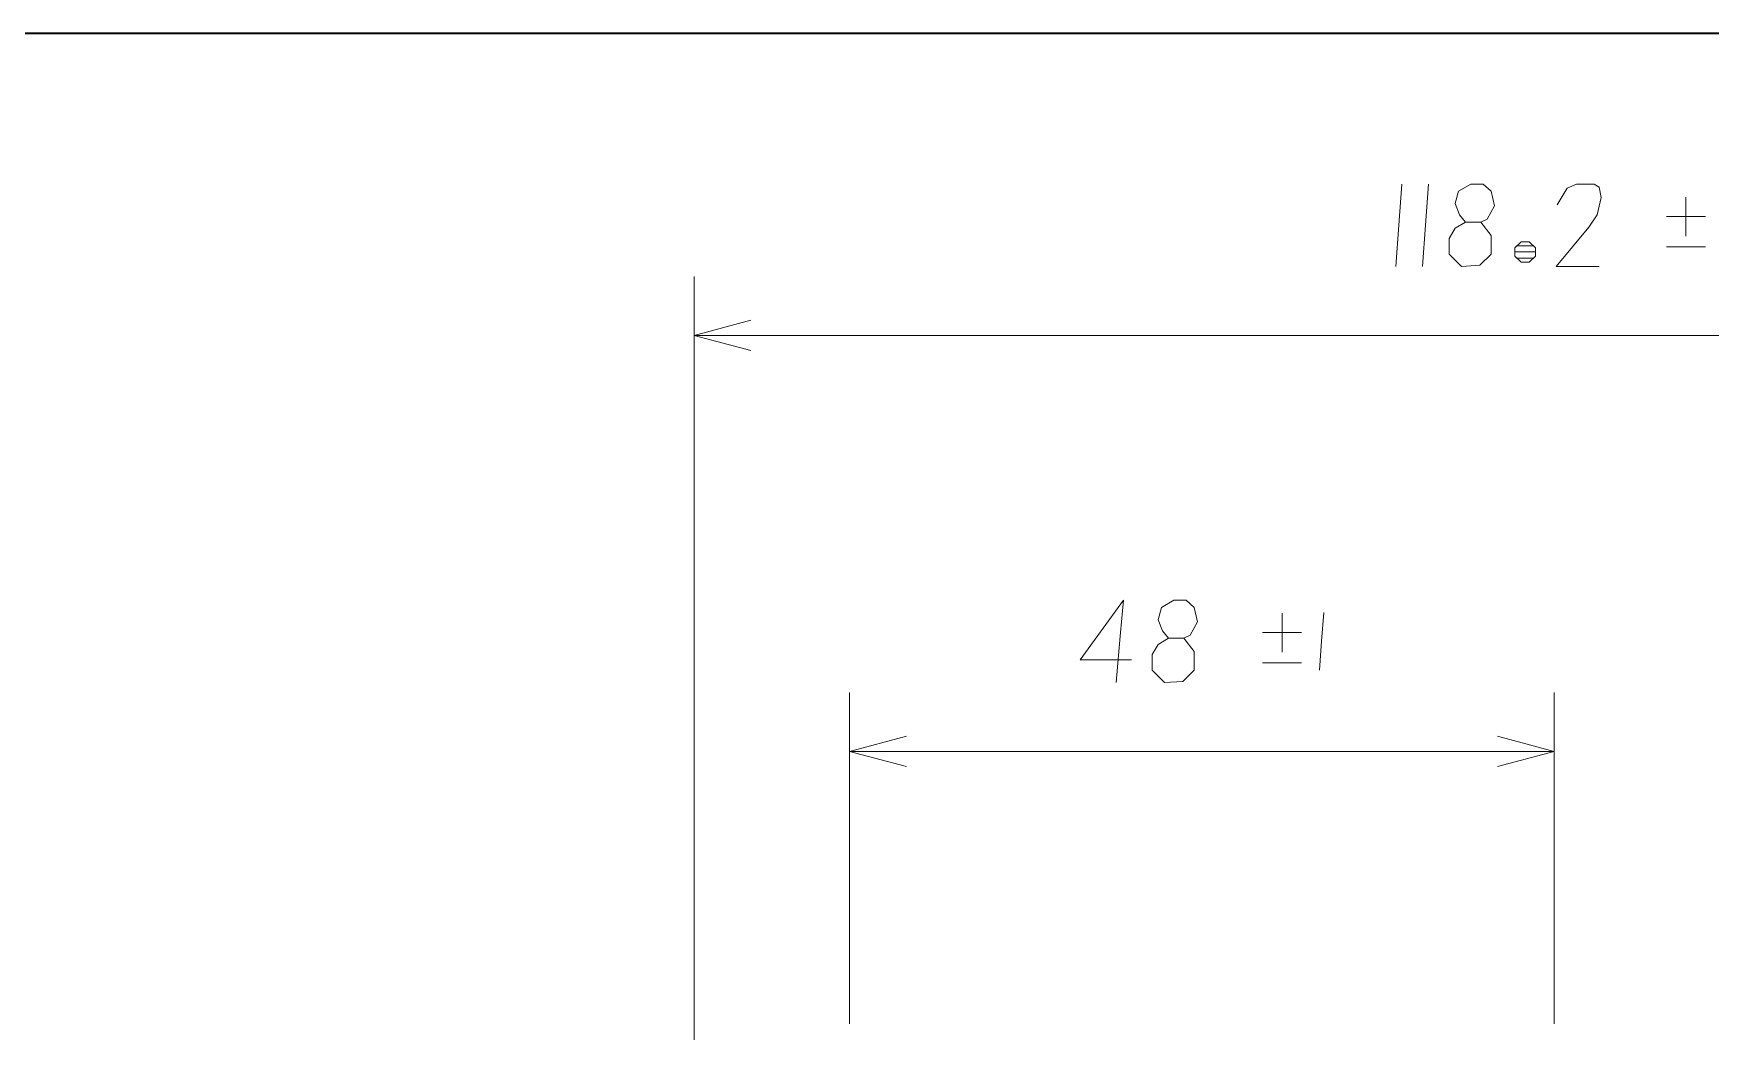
# Model space of a CAD drawing. Extents: x 2 to 295, y 3 to 209.
# Drawn here: x 115.8 to 172.9, y 166.3 to 200.3 of the extents above; entities that cross this region are included whole.
import ezdxf

# ---------------------------------------------------------------- set-up
doc = ezdxf.new("R2010")
doc.units = 0

msp = doc.modelspace()

# ---------------------------------------------------------------- linework, layer by layer
at = {"color": 7, "lineweight": 35}
msp.add_line((292.1, 200.299), (6.126, 200.299), dxfattribs=at)
at = {"color": 7, "lineweight": 13}
for p, q in [((138.312, 141.779), (138.312, 192.021)), ((138.312, 190.021), (197.412, 190.021)), ((143.612, 175.852), (167.612, 175.852))]:
    msp.add_line(p, q, dxfattribs=at)
at = {"color": 7, "lineweight": 13, "ltscale": 0.282127}
for p, q in [((143.612, 166.567), (143.612, 177.852)), ((167.612, 166.567), (167.612, 177.852))]:
    msp.add_line(p, q, dxfattribs=at)
at = {"color": 7, "lineweight": 13}
for points in [[(162.419, 195.171), (162.314, 193.771), (162.209, 192.371)], [(163.329, 195.171), (163.224, 193.771), (163.119, 192.371)], [(165.114, 193.876), (165.324, 193.981), (165.569, 194.436), (165.464, 194.926), (165.184, 195.171), (164.764, 195.171), (164.344, 194.926), (164.239, 194.506), (164.379, 194.121), (164.589, 193.876)], [(169.139, 192.371), (167.669, 192.371), (168.789, 193.701), (169.069, 194.121), (169.209, 194.716), (169.139, 195.066), (168.964, 195.171), (168.369, 195.171), (168.054, 195.031), (167.704, 194.471)], [(172.093, 194.727), (172.093, 193.404)], [(171.432, 194.065), (172.755, 194.065)], [(166.339, 193.071), (166.899, 193.071)], [(166.969, 192.861), (166.269, 192.861)], [(166.339, 192.651), (166.899, 192.651)], [(171.432, 193.036), (172.755, 193.036)], [(140.243, 190.539), (138.312, 190.021), (140.243, 189.503)], [(152.689, 178.202), (152.829, 179.777), (152.934, 181.002), (151.464, 178.972), (153.214, 178.972)], [(154.999, 179.707), (155.209, 179.812), (155.454, 180.267), (155.349, 180.757), (155.069, 181.002), (154.649, 181.002), (154.229, 180.757), (154.124, 180.337), (154.264, 179.952), (154.474, 179.707)], [(158.338, 180.558), (158.338, 179.235)], [(159.759, 180.582), (159.686, 179.602), (159.612, 178.622)], [(157.677, 179.896), (159, 179.896)], [(157.677, 178.867), (159, 178.867)], [(145.543, 176.37), (143.612, 175.852), (145.543, 175.335)], [(165.68, 175.335), (167.612, 175.852), (165.68, 176.37)]]:
    msp.add_lwpolyline(points, dxfattribs=at)
for points in [[(164.449, 192.371), (165.079, 192.406), (165.464, 192.791), (165.464, 193.421), (165.114, 193.876), (164.589, 193.876), (164.239, 193.666), (164.029, 193.316), (164.029, 192.791)], [(166.479, 192.511), (166.759, 192.511), (166.969, 192.721), (166.969, 193.001), (166.759, 193.211), (166.479, 193.211), (166.269, 193.001), (166.269, 192.721)], [(154.334, 178.202), (154.964, 178.237), (155.349, 178.622), (155.349, 179.252), (154.999, 179.707), (154.474, 179.707), (154.124, 179.497), (153.914, 179.147), (153.914, 178.622)]]:
    msp.add_lwpolyline(points, close=True, dxfattribs=at)

doc.saveas('drawing.dxf')
